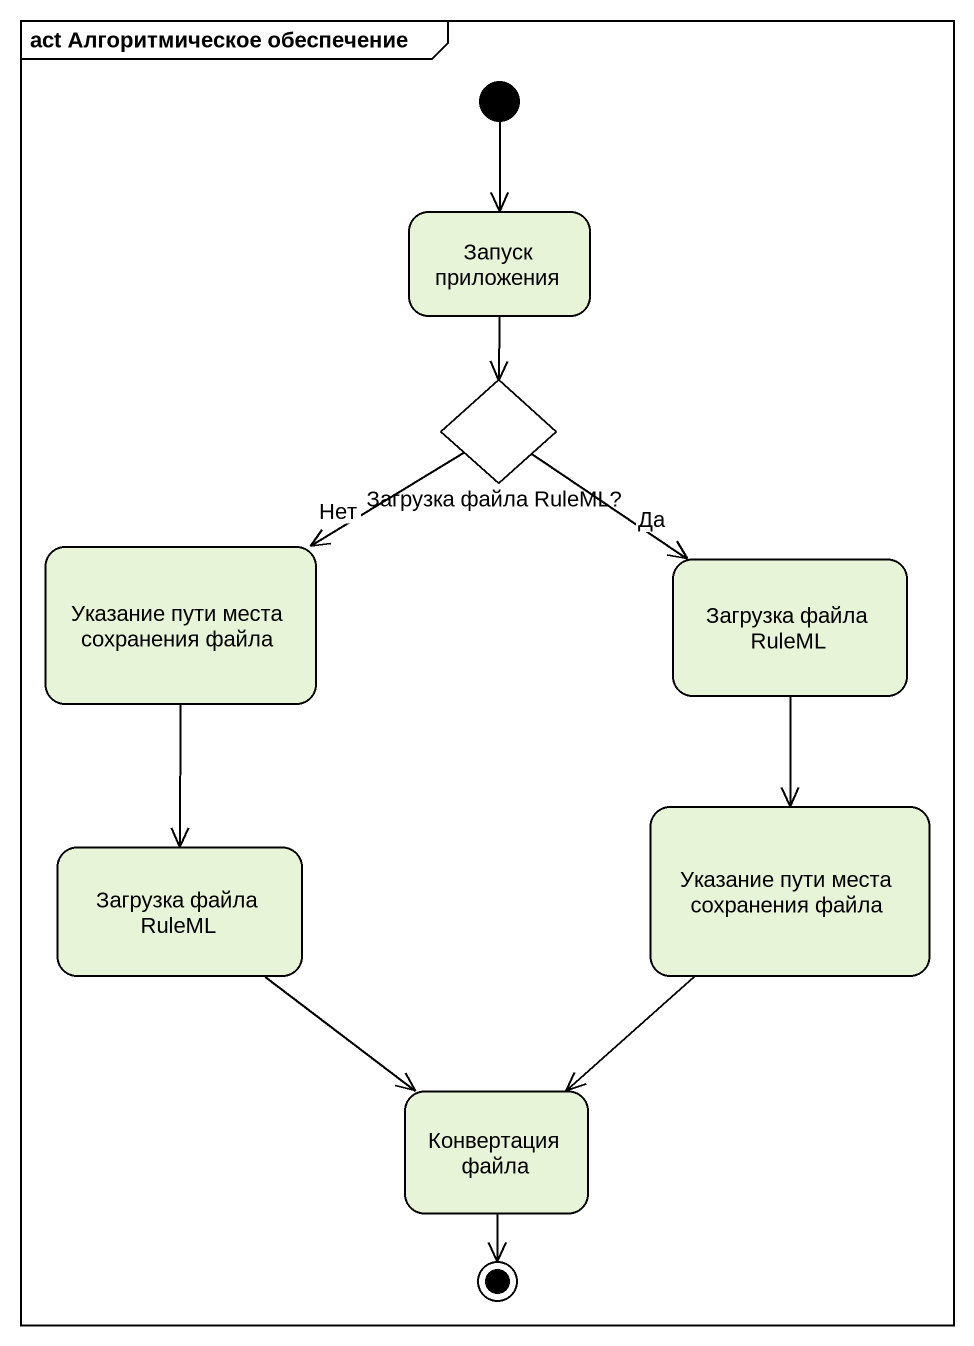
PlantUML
@startuml
mainframe act Алгоритмическое обеспечение
hide empty description
state "Запуск приложения" as Запуск_приложения
state "Загрузка файла RuleML?" as Загрузка_файла_RuleML <<choice>>
state "Указание пути места сохранения файла" as Указание_пути_места
state "Загрузка файла RuleML" as Загрузка_файла_RuleML_2
state "Загрузка файла RuleML" as Загрузка_файла_RuleML_3
state "Указание пути места сохранения файла" as Указание_пути_места_2
state "Конвертация файла" as Конвертация_файла
[*] --> Запуск_приложения
Запуск_приложения --> Загрузка_файла_RuleML
Загрузка_файла_RuleML --> Указание_пути_места : Нет
Загрузка_файла_RuleML --> Загрузка_файла_RuleML_2 : Да
Указание_пути_места --> Загрузка_файла_RuleML_3
Загрузка_файла_RuleML_2 --> Указание_пути_места_2
Загрузка_файла_RuleML_3 --> Конвертация_файла
Указание_пути_места_2 --> Конвертация_файла
Конвертация_файла --> [*]
@enduml
